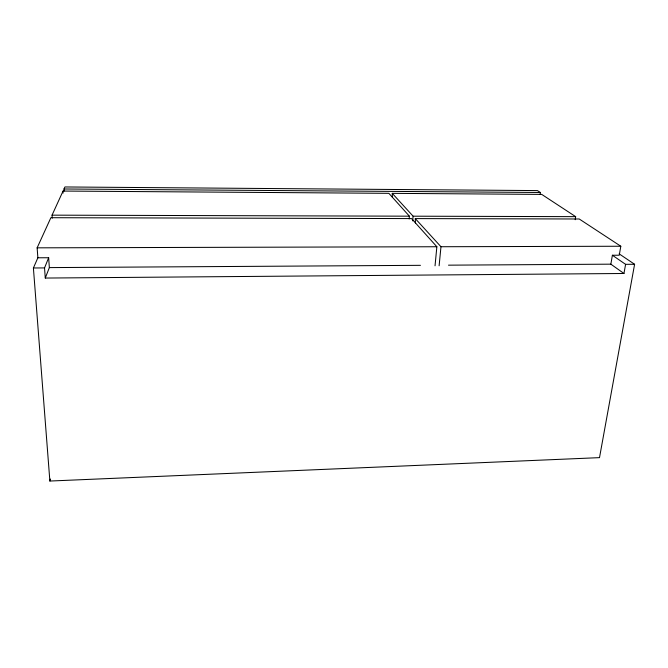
<?xml version="1.0" encoding="UTF-8"?>
<svg xmlns="http://www.w3.org/2000/svg" width="668" height="668" viewBox="0 0 668 668"><rect width="100%" height="100%" fill="white"/><g stroke="black" fill="none" stroke-linecap="round" stroke-linejoin="round"><path stroke-width="1" d="M409.158 218.987L409.392 216.181L388.859 193.328L63.051 191.056L52.046 215.154L52.246 218.152M412.707 220.874L413.1 216.19L392.258 193.353L541.715 194.396L575.666 216.649L575.198 219.722M435.035 265.806L436.864 246.742L411.555 218.586L50.877 217.71L37.132 247.836L37.876 257.79L33.4 267.985L49.875 481.043L599.505 457.638L634.6 264.277L619.152 253.857M439.118 265.781L440.972 246.734L415.287 218.595L579.231 218.987L620.814 246.241L619.244 255.218L612.389 255.251L610.861 264.169L623.962 273.488L625.59 264.336L612.389 255.251M540.12 194.363L540.37 192.484L537.473 190.589L64.921 186.957L63.994 188.986L64.12 191.031M49.875 481.043L50.342 479.031M623.962 273.488L45.274 278.055L49.349 267.601L48.655 257.739L37.876 257.79M45.274 278.055L44.539 267.918L48.655 257.739M49.349 267.601L420.448 265.33M448.487 265.163L610.861 264.169M33.4 267.985L44.539 267.918M625.59 264.336L634.6 264.277M37.132 247.836L436.864 246.742M440.972 246.734L620.814 246.241M52.046 215.154L409.392 216.181M413.1 216.19L575.666 216.649M63.994 188.986L540.37 192.484M415.287 218.595L415.479 223.463M392.258 193.353L392.4 197.269M63.051 191.056L63.059 193.127"/></g></svg>
